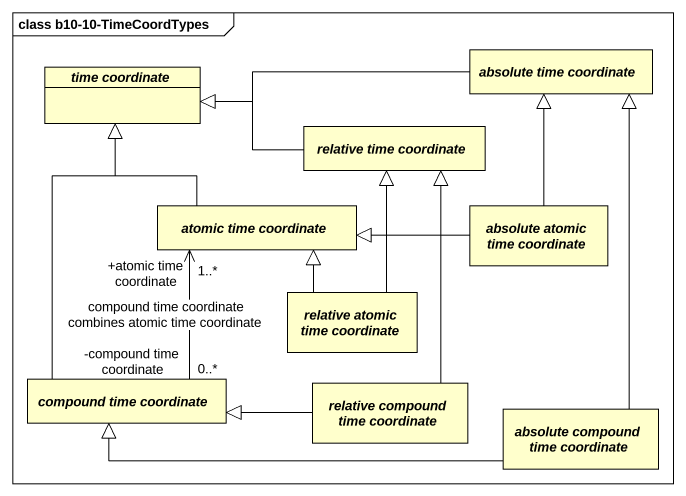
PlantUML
@startuml
mainframe class b10-10-TimeCoordTypes
hide circle
hide empty members
abstract class "time coordinate" as time_coordinate
abstract class "absolute time coordinate" as absolute_time_coordinate
abstract class "relative time coordinate" as relative_time_coordinate
abstract class "atomic time coordinate" as atomic_time_coordinate
abstract class "absolute atomic time coordinate" as absolute_atomic_time
abstract class "relative atomic time coordinate" as relative_atomic_time
abstract class "compound time coordinate" as compound_time_coordinate
abstract class "relative compound time coordinate" as relative_compound_time
abstract class "absolute compound time coordinate" as absolute_compound_time
absolute_time_coordinate -left-|> time_coordinate
relative_time_coordinate -left-|> time_coordinate
atomic_time_coordinate -up-|> time_coordinate
absolute_atomic_time -up-|> absolute_time_coordinate
absolute_atomic_time -left-|> atomic_time_coordinate
relative_atomic_time -up-|> relative_time_coordinate
relative_atomic_time -up-|> atomic_time_coordinate
compound_time_coordinate -up-|> time_coordinate
compound_time_coordinate "-compound time coordinate\n0..*" -up-> "+atomic time coordinate\n1..*" atomic_time_coordinate : compound time coordinate combines atomic time coordinate
relative_compound_time -up-|> relative_time_coordinate
relative_compound_time -left-|> compound_time_coordinate
absolute_compound_time -up-|> absolute_time_coordinate
absolute_compound_time -left-|> compound_time_coordinate
@enduml
